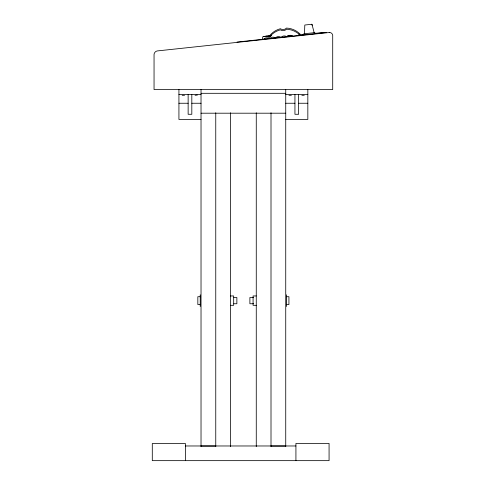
<?xml version="1.0" encoding="UTF-8"?>
<svg xmlns="http://www.w3.org/2000/svg" width="485" height="485" viewBox="0 0 485 485"><rect width="100%" height="100%" fill="white"/><g stroke="black" fill="none" stroke-linecap="round" stroke-linejoin="round"><path stroke-width="0.73" d="M304.489 33.738L304.804 25.02L311.982 24.25L314.141 32.701M262.597 39.309L262.712 37.115A0.837 0.837 0 0 1 263.579 36.43M269.363 36.678L270.672 36.32L269.072 36.708L263.47 36.43M298.705 34.314L300.191 34.156A20.509 20.509 0 0 0 286.477 28.069A4.704 4.704 0 0 1 280.391 28.724A20.509 20.509 0 0 0 269.333 36.066M303.683 33.823L314.947 32.616M299.239 35.059L303.871 34.562M315.032 33.368L323.301 32.483M237.001 42.049L326.332 32.483M201.026 93.308L285.738 93.308M178.929 94.545L201.026 94.545M285.738 94.545L307.836 94.545M197.389 95.078L195.061 95.302M182.172 95.302L184.555 95.302M288.981 95.302L291.364 95.302M301.87 95.302L304.253 95.302M178.929 103.25L188.138 103.25M191.817 103.25L201.026 103.25M285.738 103.25L294.941 103.25M298.627 103.25L307.836 103.25M201.026 113.199L285.738 113.199M201.026 119.425L178.929 119.425L178.929 89.567M285.738 119.425L307.836 119.425L307.836 89.567M230.49 295.959L233.679 295.959L233.679 305.32L230.49 305.32M256.268 295.959L253.079 295.959L253.079 305.32L256.268 305.32M200.39 296.705L197.838 296.705L197.838 304.568L200.39 304.568M286.374 296.705L288.927 296.705L288.927 304.568L286.374 304.568M233.885 297.523L236.868 297.523L236.868 303.749L233.885 303.749M253.625 297.523L249.89 297.523L249.89 303.749L253.625 303.749M185.434 445.976L295.923 445.976M201.026 446.036L215.758 446.036M271.006 446.036L285.738 446.036M312.122 25.305L311.861 24.262M271.006 35.957L268.945 35.854A0.837 0.837 0 0 0 268.078 36.539M268.835 35.854L270.933 35.957M268.441 36.126L267.065 36.054A0.837 0.837 0 0 0 266.229 36.636M266.956 36.06L268.357 36.126M267.102 36.266L265.725 36.199A0.837 0.837 0 0 0 264.98 36.581M265.616 36.199L267.017 36.272M264.276 36.345L267.132 36.478M298.627 94.545L298.627 114.284L294.941 114.284L294.941 94.545M295.923 460.653L295.923 443.423L329.072 443.423L329.072 460.653L152.29 460.653L152.29 443.52L185.434 443.52L185.434 460.653M286.532 294.801L286.532 306.471M285.738 89.567L285.738 446.618M271.006 112.756L271.006 446.618M256.268 112.756L256.268 446.618M230.49 112.756L230.49 446.618M215.758 112.756L215.758 446.618M201.026 89.567L201.026 446.618M200.226 294.801L200.226 306.471M191.817 94.545L191.817 114.284L188.138 114.284L188.138 94.545M263.719 39.188A4.256 4.256 0 0 1 269.351 38.588M275.395 37.939A4.256 4.256 0 0 1 281.033 37.333M286.677 36.727A4.256 4.256 0 0 1 291.406 35.629M291.873 35.854A4.256 4.256 0 0 1 292.31 36.126M269.684 38.551A4.256 4.256 0 0 1 275.322 37.945M268.272 38.703A20.509 20.509 0 0 1 280.391 29.846A4.704 4.704 0 0 0 286.477 29.197A20.509 20.509 0 0 1 300.191 35.278M281.13 37.321A4.256 4.256 0 0 1 286.768 36.721M287.011 36.69A4.256 4.256 0 0 1 292.649 36.09M270.521 36.175A0.837 0.837 0 0 1 270.842 35.744M271.036 35.641A0.837 0.837 0 0 1 271.358 35.593M263.707 36.636A0.837 0.837 0 0 1 264.386 36.345M329.521 32.483L157.219 50.943A3.929 3.929 0 0 0 154.048 54.472L154.048 89.567L332.71 89.567L332.71 35.326A3.268 3.268 0 0 0 329.521 32.483"/></g></svg>
